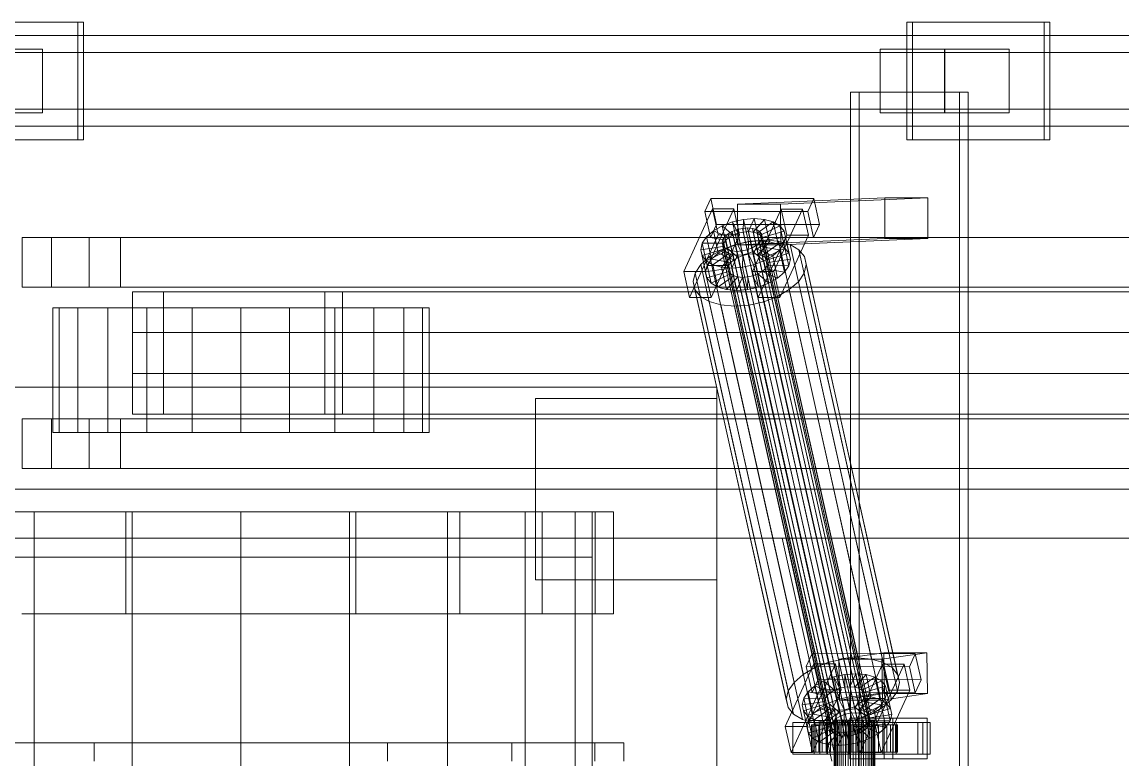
# Model space of a CAD drawing. Header units: millimetres. Extents: x -191664 to 191490, y -197311 to 10263.
# Drawn here: x 9433 to 9918.2, y -17869.5 to -17544 of the extents above; entities that cross this region are included whole.
import ezdxf

# ---------------------------------------------------------------- set-up
doc = ezdxf.new("R2010")
doc.units = ezdxf.units.MM
doc.layers.add('superior_C01', color=7, linetype='Continuous', lineweight=0)
doc.layers.add('superior_mezcladora', color=7, linetype='Continuous', lineweight=0)

msp = doc.modelspace()

# ---------------------------------------------------------------- linework, layer by layer
at = {"layer": 'superior_C01', "color": 139, "true_color": 0x354b57}
for p, q in [((9457.54, -17544), (9396.9, -17544)), ((9399.47, -17544), (9460.1, -17544)), ((9457.54, -17596), (9457.54, -17544)), ((9457.54, -17544), (9460.1, -17544)), ((9460.1, -17544), (9460.1, -17596)), ((9883.85, -17544), (9823.22, -17544)), ((9823.22, -17544), (9823.22, -17596)), ((9825.78, -17544), (9823.22, -17544)), ((9825.78, -17596), (9825.78, -17544)), ((9825.78, -17544), (9886.41, -17544)), ((9883.85, -17596), (9883.85, -17544)), ((9883.85, -17544), (9886.41, -17544)), ((9886.41, -17544), (9886.41, -17596)), ((10290.92, -17550), (9154.09, -17550)), ((9166.89, -17550), (10303.72, -17550)), ((10382.17, -17550), (9245.34, -17550)), ((9261.34, -17550), (10398.18, -17550)), ((10289.31, -17557.5), (9245.33, -17557.5)), ((9261.35, -17557.5), (10305.33, -17557.5)), ((9413.34, -17556), (9442.07, -17556)), ((9413.65, -17556), (9442.07, -17556)), ((9442.07, -17556), (9442.07, -17584)), ((9839.9, -17556), (9811.47, -17556)), ((9811.47, -17556), (9811.47, -17584)), ((9839.96, -17556), (9811.47, -17556)), ((9839.9, -17584), (9839.9, -17556)), ((9839.9, -17556), (9868.38, -17556)), ((9839.96, -17584), (9839.96, -17556)), ((9839.96, -17556), (9868.38, -17556)), ((9868.38, -17556), (9868.38, -17584)), ((9846.55, -17575), (9798.42, -17575)), ((9798.42, -17575), (9798.42, -18425)), ((9802.26, -17575), (9798.42, -17575)), ((9802.26, -18425), (9802.26, -17575)), ((9802.26, -17575), (9850.39, -17575)), ((9846.55, -18425), (9846.55, -17575)), ((9846.55, -17575), (9850.39, -17575)), ((9850.39, -17575), (9850.39, -18425)), ((9245.33, -17582.5), (10289.31, -17582.5)), ((9261.35, -17582.5), (10305.33, -17582.5)), ((9442.07, -17584), (9413.34, -17584)), ((9442.07, -17584), (9413.65, -17584)), ((9811.47, -17584), (9839.9, -17584)), ((9811.47, -17584), (9839.96, -17584)), ((9868.38, -17584), (9839.9, -17584)), ((9868.38, -17584), (9839.96, -17584)), ((9154.09, -17590), (10290.92, -17590)), ((9166.89, -17590), (10303.72, -17590)), ((9245.34, -17590), (10382.17, -17590)), ((9261.34, -17590), (10398.18, -17590)), ((9396.9, -17596), (9457.54, -17596)), ((9460.1, -17596), (9399.47, -17596)), ((9460.1, -17596), (9457.54, -17596)), ((9823.22, -17596), (9883.85, -17596)), ((9823.22, -17596), (9825.78, -17596)), ((9886.41, -17596), (9825.78, -17596)), ((9886.41, -17596), (9883.85, -17596)), ((9736.76, -17621.86), (9734.13, -17627.59)), ((9739.32, -17633.32), (9736.76, -17621.86)), ((9736.76, -17621.86), (9782.24, -17621.91)), ((9813.51, -17621.49), (9748.63, -17624.36)), ((9767.58, -17624.36), (9832.46, -17621.49)), ((9813.59, -17639.49), (9813.51, -17621.49)), ((9813.51, -17621.49), (9832.46, -17621.49)), ((9832.46, -17621.49), (9832.54, -17639.49)), ((9737.5, -17626.45), (9724.88, -17653.98)), ((9734.35, -17653.99), (9746.98, -17626.46)), ((9740.06, -17637.92), (9737.5, -17626.45)), ((9737.5, -17626.45), (9746.98, -17626.46)), ((9746.98, -17626.46), (9749.53, -17637.93)), ((9767.58, -17624.36), (9748.63, -17624.36)), ((9748.63, -17624.36), (9748.72, -17642.35)), ((9767.82, -17626.49), (9755.2, -17654.02)), ((9764.67, -17654.03), (9777.29, -17626.5)), ((9767.66, -17642.35), (9767.58, -17624.36)), ((9770.38, -17637.96), (9767.82, -17626.49)), ((9767.82, -17626.49), (9777.29, -17626.5)), ((9777.29, -17626.5), (9779.85, -17637.97)), ((9779.61, -17627.65), (9782.24, -17621.91)), ((9782.24, -17621.91), (9784.79, -17633.38)), ((9779.61, -17627.65), (9734.13, -17627.59)), ((9734.13, -17627.59), (9736.69, -17639.06)), ((9782.16, -17639.12), (9779.61, -17627.65)), ((9736.69, -17639.06), (9739.32, -17633.32)), ((9784.79, -17633.38), (9739.32, -17633.32)), ((9784.79, -17633.38), (9782.16, -17639.12)), ((9727.44, -17665.45), (9740.06, -17637.92)), ((9736.69, -17639.06), (9782.16, -17639.12)), ((9749.53, -17637.93), (9736.91, -17665.46)), ((9749.53, -17637.93), (9740.06, -17637.92)), ((9813.59, -17639.49), (9748.72, -17642.35)), ((9757.75, -17665.49), (9770.38, -17637.96)), ((9779.85, -17637.97), (9767.23, -17665.5)), ((9832.54, -17639.49), (9767.66, -17642.35)), ((9779.85, -17637.97), (9770.38, -17637.96)), ((9832.54, -17639.49), (9813.59, -17639.49)), ((9748.72, -17642.35), (9767.66, -17642.35)), ((9734.35, -17653.99), (9724.88, -17653.98)), ((9724.88, -17653.98), (9727.44, -17665.45)), ((9736.91, -17665.46), (9734.35, -17653.99)), ((9764.67, -17654.03), (9755.2, -17654.02)), ((9755.2, -17654.02), (9757.75, -17665.49)), ((9767.23, -17665.5), (9764.67, -17654.03)), ((9727.44, -17665.45), (9736.91, -17665.46)), ((9757.75, -17665.49), (9767.23, -17665.5)), ((9781.53, -17822.55), (9778.9, -17828.28)), ((9784.09, -17834.02), (9781.53, -17822.55)), ((9781.53, -17822.55), (9827, -17822.61)), ((9813.19, -17822.19), (9793.31, -17825.06)), ((9812.26, -17825.06), (9793.31, -17825.06)), ((9793.31, -17825.06), (9793.57, -17843.04)), ((9812.26, -17825.06), (9832.14, -17822.19)), ((9812.52, -17843.04), (9812.26, -17825.06)), ((9813.46, -17840.17), (9813.19, -17822.19)), ((9813.19, -17822.19), (9832.14, -17822.19)), ((9824.37, -17828.34), (9827, -17822.61)), ((9827, -17822.61), (9829.56, -17834.07)), ((9832.14, -17822.19), (9832.4, -17840.17)), ((9782.27, -17827.14), (9769.65, -17854.67)), ((9824.37, -17828.34), (9778.9, -17828.28)), ((9778.9, -17828.28), (9781.46, -17839.75)), ((9779.12, -17854.68), (9791.74, -17827.15)), ((9784.83, -17838.61), (9782.27, -17827.14)), ((9782.27, -17827.14), (9791.74, -17827.15)), ((9791.74, -17827.15), (9794.3, -17838.62)), ((9812.58, -17827.18), (9799.96, -17854.71)), ((9809.44, -17854.72), (9822.06, -17827.19)), ((9815.14, -17838.65), (9812.58, -17827.18)), ((9812.58, -17827.18), (9822.06, -17827.19)), ((9822.06, -17827.19), (9824.61, -17838.66)), ((9826.93, -17839.81), (9824.37, -17828.34)), ((9781.46, -17839.75), (9784.09, -17834.02)), ((9829.56, -17834.07), (9784.09, -17834.02)), ((9829.56, -17834.07), (9826.93, -17839.81)), ((9772.21, -17866.14), (9784.83, -17838.61)), ((9781.46, -17839.75), (9826.93, -17839.81)), ((9794.3, -17838.62), (9781.68, -17866.15)), ((9794.3, -17838.62), (9784.83, -17838.61)), ((9813.46, -17840.17), (9793.57, -17843.04)), ((9802.52, -17866.18), (9815.14, -17838.65)), ((9824.61, -17838.66), (9811.99, -17866.19)), ((9832.4, -17840.17), (9812.52, -17843.04)), ((9832.4, -17840.17), (9813.46, -17840.17)), ((9824.61, -17838.66), (9815.14, -17838.65)), ((9793.57, -17843.04), (9812.52, -17843.04)), ((9779.12, -17854.68), (9769.65, -17854.67)), ((9769.65, -17854.67), (9772.21, -17866.14)), ((9782.41, -17853), (9772.94, -17853)), ((9772.94, -17853), (9772.94, -17867)), ((9788.31, -17853), (9772.94, -17853)), ((9781.68, -17866.15), (9779.12, -17854.68)), ((9782.41, -17867), (9782.41, -17853)), ((9782.41, -17853), (9797.78, -17853)), ((9830.3, -17853), (9784.83, -17853)), ((9784.83, -17853), (9784.83, -17867)), ((9788.03, -17853), (9784.83, -17853)), ((9788.03, -17867), (9788.03, -17853)), ((9788.03, -17853), (9833.5, -17853)), ((9788.31, -17867), (9788.31, -17853)), ((9788.31, -17853), (9797.78, -17853)), ((9797.78, -17853), (9797.78, -17867)), ((9817.04, -17851), (9798.09, -17851)), ((9798.09, -17851), (9798.09, -17869)), ((9813.33, -17851), (9798.09, -17851)), ((9809.44, -17854.72), (9799.96, -17854.71)), ((9799.96, -17854.71), (9802.52, -17866.18)), ((9812.73, -17853), (9803.26, -17853)), ((9803.26, -17853), (9803.26, -17867)), ((9818.62, -17853), (9803.26, -17853)), ((9811.99, -17866.19), (9809.44, -17854.72)), ((9812.73, -17867), (9812.73, -17853)), ((9812.73, -17853), (9828.1, -17853)), ((9813.33, -17869), (9813.33, -17851)), ((9813.33, -17851), (9832.28, -17851)), ((9817.04, -17869), (9817.04, -17851)), ((9817.04, -17851), (9832.28, -17851)), ((9818.62, -17867), (9818.62, -17853)), ((9818.62, -17853), (9828.1, -17853)), ((9828.1, -17853), (9828.1, -17867)), ((9830.3, -17867), (9830.3, -17853)), ((9830.3, -17853), (9833.5, -17853)), ((9832.28, -17851), (9832.28, -17869)), ((9833.5, -17853), (9833.5, -17867)), ((9772.21, -17866.14), (9781.68, -17866.15)), ((9772.94, -17867), (9782.41, -17867)), ((9772.94, -17867), (9788.31, -17867)), ((9797.78, -17867), (9782.41, -17867)), ((9784.83, -17867), (9830.3, -17867)), ((9784.83, -17867), (9788.03, -17867)), ((9833.5, -17867), (9788.03, -17867)), ((9797.78, -17867), (9788.31, -17867)), ((9798.09, -17869), (9817.04, -17869)), ((9813.33, -17869), (9798.09, -17869)), ((9802.52, -17866.18), (9811.99, -17866.19)), ((9803.26, -17867), (9812.73, -17867)), ((9803.26, -17867), (9818.62, -17867)), ((9828.1, -17867), (9812.73, -17867)), ((9832.28, -17869), (9813.33, -17869)), ((9832.28, -17869), (9817.04, -17869)), ((9828.1, -17867), (9818.62, -17867)), ((9833.5, -17867), (9830.3, -17867))]:
    msp.add_line(p, q, dxfattribs=at)
at = {"layer": 'superior_C01', "color": 155, "true_color": 0x617580}
for p, q in [((9746.33, -17632.18), (9751.17, -17631.1)), ((9751.17, -17631.1), (9751.08, -17636.64)), ((9751.17, -17631.1), (9756, -17630.73)), ((9753.37, -17640.93), (9751.17, -17631.1)), ((9756, -17630.73), (9753.37, -17636.47)), ((9760.49, -17631.11), (9755.5, -17636.65)), ((9758.19, -17640.56), (9756, -17630.73)), ((9756, -17630.73), (9760.49, -17631.11)), ((9762.68, -17640.94), (9760.49, -17631.11)), ((9760.49, -17631.11), (9764.33, -17632.21)), ((9734.91, -17638.79), (9737.92, -17636.16)), ((9737.92, -17636.16), (9741.81, -17633.91)), ((9737.92, -17636.16), (9744.81, -17639.04)), ((9740.11, -17645.99), (9737.92, -17636.16)), ((9741.81, -17633.91), (9746.33, -17632.18)), ((9741.81, -17633.91), (9746.65, -17637.97)), ((9744, -17643.74), (9741.81, -17633.91)), ((9746.33, -17632.18), (9748.79, -17637.16)), ((9748.52, -17642.01), (9746.33, -17632.18)), ((9764.33, -17632.21), (9757.32, -17637.17)), ((9767.27, -17633.94), (9758.71, -17637.99)), ((9769.09, -17636.2), (9759.57, -17639.06)), ((9766.52, -17642.04), (9764.33, -17632.21)), ((9764.33, -17632.21), (9767.27, -17633.94)), ((9769.46, -17643.77), (9767.27, -17633.94)), ((9767.27, -17633.94), (9769.09, -17636.2)), ((9771.28, -17646.03), (9769.09, -17636.2)), ((9769.09, -17636.2), (9769.69, -17638.83)), ((9733.01, -17641.61), (9734.91, -17638.79)), ((9734.91, -17638.79), (9743.38, -17640.29)), ((9737.1, -17648.62), (9734.91, -17638.79)), ((9743.38, -17640.29), (9742.48, -17641.62)), ((9744.81, -17639.04), (9743.38, -17640.29)), ((9743.38, -17640.29), (9745.58, -17650.12)), ((9746.65, -17637.97), (9744.81, -17639.04)), ((9744.81, -17639.04), (9747, -17648.87)), ((9748.79, -17637.16), (9746.65, -17637.97)), ((9746.65, -17637.97), (9748.84, -17647.8)), ((9753.37, -17640.93), (9748.52, -17642.01)), ((9751.08, -17636.64), (9748.79, -17637.16)), ((9748.79, -17637.16), (9750.98, -17646.99)), ((9753.37, -17636.47), (9751.08, -17636.64)), ((9751.08, -17636.64), (9753.28, -17646.47)), ((9753.28, -17646.47), (9753.37, -17640.93)), ((9753.37, -17636.47), (9755.56, -17646.3)), ((9755.5, -17636.65), (9753.37, -17636.47)), ((9758.19, -17640.56), (9753.37, -17640.93)), ((9755.5, -17636.65), (9757.69, -17646.48)), ((9757.32, -17637.17), (9755.5, -17636.65)), ((9755.56, -17646.3), (9758.19, -17640.56)), ((9757.32, -17637.17), (9759.51, -17647)), ((9758.71, -17637.99), (9757.32, -17637.17)), ((9757.69, -17646.48), (9762.68, -17640.94)), ((9762.68, -17640.94), (9758.19, -17640.56)), ((9758.71, -17637.99), (9760.9, -17647.82)), ((9759.57, -17639.06), (9758.71, -17637.99)), ((9759.53, -17641.64), (9759.85, -17640.31)), ((9759.57, -17639.06), (9761.77, -17648.89)), ((9759.85, -17640.31), (9759.57, -17639.06)), ((9769.69, -17638.83), (9759.85, -17640.31)), ((9759.85, -17640.31), (9762.05, -17650.14)), ((9766.52, -17642.04), (9762.68, -17640.94)), ((9769.69, -17638.83), (9769.01, -17641.66)), ((9771.88, -17648.66), (9769.69, -17638.83)), ((9732.33, -17644.43), (9733.01, -17641.61)), ((9732.33, -17644.43), (9742.16, -17642.96)), ((9732.92, -17647.06), (9732.33, -17644.43)), ((9734.52, -17654.26), (9732.33, -17644.43)), ((9732.92, -17647.06), (9742.44, -17644.2)), ((9733.01, -17641.61), (9742.48, -17641.62)), ((9735.2, -17651.44), (9733.01, -17641.61)), ((9734.75, -17649.32), (9743.3, -17645.28)), ((9740.11, -17645.99), (9737.1, -17648.62)), ((9737.68, -17651.06), (9744.69, -17646.1)), ((9744, -17643.74), (9740.11, -17645.99)), ((9747, -17648.87), (9740.11, -17645.99)), ((9742.48, -17641.62), (9742.16, -17642.96)), ((9742.16, -17642.96), (9742.44, -17644.2)), ((9742.16, -17642.96), (9744.35, -17652.79)), ((9742.44, -17644.2), (9743.3, -17645.28)), ((9742.44, -17644.2), (9744.63, -17654.03)), ((9742.48, -17641.62), (9744.67, -17651.45)), ((9743.3, -17645.28), (9744.69, -17646.1)), ((9743.3, -17645.28), (9745.5, -17655.1)), ((9748.52, -17642.01), (9744, -17643.74)), ((9748.84, -17647.8), (9744, -17643.74)), ((9744.69, -17646.1), (9746.51, -17646.62)), ((9744.69, -17646.1), (9746.89, -17655.93)), ((9750.98, -17646.99), (9748.52, -17642.01)), ((9750.93, -17646.62), (9753.22, -17646.11)), ((9753.22, -17646.11), (9755.36, -17645.29)), ((9755.68, -17651.08), (9753.22, -17646.11)), ((9753.22, -17646.11), (9755.41, -17655.94)), ((9755.36, -17645.29), (9757.21, -17644.22)), ((9760.2, -17649.35), (9755.36, -17645.29)), ((9755.36, -17645.29), (9757.55, -17655.12)), ((9757.21, -17644.22), (9758.63, -17642.98)), ((9764.1, -17647.1), (9757.21, -17644.22)), ((9757.21, -17644.22), (9759.4, -17654.05)), ((9758.63, -17642.98), (9759.53, -17641.64)), ((9767.1, -17644.47), (9758.63, -17642.98)), ((9758.63, -17642.98), (9760.82, -17652.81)), ((9759.51, -17647), (9766.52, -17642.04)), ((9759.53, -17641.64), (9769.01, -17641.66)), ((9761.72, -17651.47), (9759.53, -17641.64)), ((9760.9, -17647.82), (9769.46, -17643.77)), ((9761.77, -17648.89), (9771.28, -17646.03)), ((9767.1, -17644.47), (9764.1, -17647.1)), ((9769.46, -17643.77), (9766.52, -17642.04)), ((9769.01, -17641.66), (9767.1, -17644.47)), ((9769.29, -17654.3), (9767.1, -17644.47)), ((9769.01, -17641.66), (9771.2, -17651.48)), ((9771.28, -17646.03), (9769.46, -17643.77)), ((9771.88, -17648.66), (9771.28, -17646.03)), ((9734.75, -17649.32), (9732.92, -17647.06)), ((9735.11, -17656.89), (9732.92, -17647.06)), ((9737.68, -17651.06), (9734.75, -17649.32)), ((9736.94, -17659.15), (9734.75, -17649.32)), ((9737.1, -17648.62), (9735.2, -17651.44)), ((9745.58, -17650.12), (9737.1, -17648.62)), ((9741.52, -17652.15), (9746.51, -17646.62)), ((9744.67, -17651.45), (9745.58, -17650.12)), ((9745.58, -17650.12), (9747, -17648.87)), ((9746.01, -17652.53), (9748.64, -17646.79)), ((9746.51, -17646.62), (9748.64, -17646.79)), ((9746.51, -17646.62), (9748.71, -17656.45)), ((9747, -17648.87), (9748.84, -17647.8)), ((9748.64, -17646.79), (9750.93, -17646.62)), ((9748.64, -17646.79), (9750.83, -17656.62)), ((9748.84, -17647.8), (9750.98, -17646.99)), ((9750.84, -17652.16), (9750.93, -17646.62)), ((9750.93, -17646.62), (9753.12, -17656.45)), ((9750.98, -17646.99), (9753.28, -17646.47)), ((9753.28, -17646.47), (9755.56, -17646.3)), ((9755.56, -17646.3), (9757.69, -17646.48)), ((9760.2, -17649.35), (9755.68, -17651.08)), ((9757.69, -17646.48), (9759.51, -17647)), ((9759.51, -17647), (9760.9, -17647.82)), ((9764.1, -17647.1), (9760.2, -17649.35)), ((9762.39, -17659.18), (9760.2, -17649.35)), ((9760.9, -17647.82), (9761.77, -17648.89)), ((9762.05, -17650.14), (9761.72, -17651.47)), ((9761.77, -17648.89), (9762.05, -17650.14)), ((9762.05, -17650.14), (9771.88, -17648.66)), ((9766.29, -17656.93), (9764.1, -17647.1)), ((9771.2, -17651.48), (9771.88, -17648.66)), ((9735.2, -17651.44), (9734.52, -17654.26)), ((9744.35, -17652.79), (9734.52, -17654.26)), ((9734.52, -17654.26), (9735.11, -17656.89)), ((9744.63, -17654.03), (9735.11, -17656.89)), ((9744.67, -17651.45), (9735.2, -17651.44)), ((9745.5, -17655.1), (9736.94, -17659.15)), ((9741.52, -17652.15), (9737.68, -17651.06)), ((9739.87, -17660.89), (9737.68, -17651.06)), ((9746.01, -17652.53), (9741.52, -17652.15)), ((9743.71, -17661.98), (9741.52, -17652.15)), ((9744.35, -17652.79), (9744.67, -17651.45)), ((9744.63, -17654.03), (9744.35, -17652.79)), ((9745.5, -17655.1), (9744.63, -17654.03)), ((9746.89, -17655.93), (9745.5, -17655.1)), ((9750.84, -17652.16), (9746.01, -17652.53)), ((9748.2, -17662.36), (9746.01, -17652.53)), ((9755.68, -17651.08), (9750.84, -17652.16)), ((9753.03, -17661.99), (9750.84, -17652.16)), ((9757.55, -17655.12), (9755.41, -17655.94)), ((9757.87, -17660.91), (9755.68, -17651.08)), ((9759.4, -17654.05), (9757.55, -17655.12)), ((9757.55, -17655.12), (9762.39, -17659.18)), ((9760.82, -17652.81), (9759.4, -17654.05)), ((9759.4, -17654.05), (9766.29, -17656.93)), ((9761.72, -17651.47), (9760.82, -17652.81)), ((9760.82, -17652.81), (9769.29, -17654.3)), ((9771.2, -17651.48), (9761.72, -17651.47)), ((9766.29, -17656.93), (9769.29, -17654.3)), ((9769.29, -17654.3), (9771.2, -17651.48)), ((9735.11, -17656.89), (9736.94, -17659.15)), ((9736.94, -17659.15), (9739.87, -17660.89)), ((9746.89, -17655.93), (9739.87, -17660.89)), ((9748.71, -17656.45), (9743.71, -17661.98)), ((9748.71, -17656.45), (9746.89, -17655.93)), ((9750.83, -17656.62), (9748.2, -17662.36)), ((9750.83, -17656.62), (9748.71, -17656.45)), ((9753.12, -17656.45), (9750.83, -17656.62)), ((9753.12, -17656.45), (9753.03, -17661.99)), ((9755.41, -17655.94), (9753.12, -17656.45)), ((9755.41, -17655.94), (9757.87, -17660.91)), ((9757.87, -17660.91), (9762.39, -17659.18)), ((9762.39, -17659.18), (9766.29, -17656.93)), ((9739.87, -17660.89), (9743.71, -17661.98)), ((9743.71, -17661.98), (9748.2, -17662.36)), ((9748.2, -17662.36), (9753.03, -17661.99)), ((9753.03, -17661.99), (9757.87, -17660.91)), ((9782.68, -17836.86), (9786.58, -17834.6)), ((9786.58, -17834.6), (9791.1, -17832.88)), ((9786.58, -17834.6), (9791.42, -17838.67)), ((9788.77, -17844.43), (9786.58, -17834.6)), ((9791.1, -17832.88), (9795.94, -17831.79)), ((9791.1, -17832.88), (9793.56, -17837.85)), ((9793.29, -17842.71), (9791.1, -17832.88)), ((9795.94, -17831.79), (9795.85, -17837.34)), ((9795.94, -17831.79), (9800.77, -17831.43)), ((9798.13, -17841.62), (9795.94, -17831.79)), ((9800.77, -17831.43), (9798.14, -17837.16)), ((9805.26, -17831.8), (9800.26, -17837.34)), ((9802.96, -17841.26), (9800.77, -17831.43)), ((9800.77, -17831.43), (9805.26, -17831.8)), ((9809.1, -17832.9), (9802.08, -17837.86)), ((9812.03, -17834.63), (9803.47, -17838.68)), ((9807.45, -17841.63), (9805.26, -17831.8)), ((9805.26, -17831.8), (9809.1, -17832.9)), ((9811.29, -17842.73), (9809.1, -17832.9)), ((9809.1, -17832.9), (9812.03, -17834.63)), ((9814.22, -17844.46), (9812.03, -17834.63)), ((9812.03, -17834.63), (9813.86, -17836.9)), ((9777.77, -17842.3), (9779.68, -17839.48)), ((9779.68, -17839.48), (9782.68, -17836.86)), ((9779.68, -17839.48), (9788.15, -17840.98)), ((9781.87, -17849.31), (9779.68, -17839.48)), ((9782.68, -17836.86), (9789.57, -17839.73)), ((9784.87, -17846.69), (9782.68, -17836.86)), ((9789.57, -17839.73), (9788.15, -17840.98)), ((9791.42, -17838.67), (9789.57, -17839.73)), ((9789.57, -17839.73), (9791.76, -17849.56)), ((9793.56, -17837.85), (9791.42, -17838.67)), ((9791.42, -17838.67), (9793.61, -17848.5)), ((9795.85, -17837.34), (9793.56, -17837.85)), ((9793.56, -17837.85), (9795.75, -17847.68)), ((9798.14, -17837.16), (9795.85, -17837.34)), ((9795.85, -17837.34), (9798.04, -17847.17)), ((9798.14, -17837.16), (9800.33, -17846.99)), ((9800.26, -17837.34), (9798.14, -17837.16)), ((9800.26, -17837.34), (9802.46, -17847.17)), ((9802.08, -17837.86), (9800.26, -17837.34)), ((9802.08, -17837.86), (9804.28, -17847.69)), ((9803.47, -17838.68), (9802.08, -17837.86)), ((9803.47, -17838.68), (9805.67, -17848.51)), ((9804.34, -17839.75), (9803.47, -17838.68)), ((9813.86, -17836.9), (9804.34, -17839.75)), ((9804.34, -17839.75), (9806.53, -17849.58)), ((9804.62, -17841), (9804.34, -17839.75)), ((9814.45, -17839.53), (9804.62, -17841)), ((9814.45, -17839.53), (9813.77, -17842.35)), ((9816.05, -17846.73), (9813.86, -17836.9)), ((9813.86, -17836.9), (9814.45, -17839.53)), ((9816.64, -17849.36), (9814.45, -17839.53)), ((9777.09, -17845.12), (9777.77, -17842.3)), ((9777.09, -17845.12), (9786.92, -17843.65)), ((9777.69, -17847.75), (9787.2, -17844.9)), ((9777.77, -17842.3), (9787.25, -17842.31)), ((9779.96, -17852.13), (9777.77, -17842.3)), ((9788.77, -17844.43), (9784.87, -17846.69)), ((9787.25, -17842.31), (9786.92, -17843.65)), ((9786.92, -17843.65), (9787.2, -17844.9)), ((9786.92, -17843.65), (9789.12, -17853.48)), ((9787.2, -17844.9), (9788.07, -17845.97)), ((9787.2, -17844.9), (9789.4, -17854.73)), ((9788.15, -17840.98), (9787.25, -17842.31)), ((9787.25, -17842.31), (9789.44, -17852.14)), ((9788.15, -17840.98), (9790.34, -17850.81)), ((9793.29, -17842.71), (9788.77, -17844.43)), ((9793.61, -17848.5), (9788.77, -17844.43)), ((9798.13, -17841.62), (9793.29, -17842.71)), ((9795.75, -17847.68), (9793.29, -17842.71)), ((9798.04, -17847.17), (9798.13, -17841.62)), ((9802.96, -17841.26), (9798.13, -17841.62)), ((9800.13, -17845.98), (9801.97, -17844.92)), ((9800.33, -17846.99), (9802.96, -17841.26)), ((9801.97, -17844.92), (9803.39, -17843.67)), ((9808.86, -17847.79), (9801.97, -17844.92)), ((9801.97, -17844.92), (9804.16, -17854.74)), ((9802.46, -17847.17), (9807.45, -17841.63)), ((9807.45, -17841.63), (9802.96, -17841.26)), ((9803.39, -17843.67), (9804.3, -17842.34)), ((9811.87, -17845.17), (9803.39, -17843.67)), ((9803.39, -17843.67), (9805.59, -17853.5)), ((9804.28, -17847.69), (9811.29, -17842.73)), ((9804.3, -17842.34), (9804.62, -17841)), ((9804.3, -17842.34), (9813.77, -17842.35)), ((9806.49, -17852.17), (9804.3, -17842.34)), ((9804.62, -17841), (9806.81, -17850.83)), ((9805.67, -17848.51), (9814.22, -17844.46)), ((9811.29, -17842.73), (9807.45, -17841.63)), ((9814.22, -17844.46), (9811.29, -17842.73)), ((9813.77, -17842.35), (9811.87, -17845.17)), ((9813.77, -17842.35), (9815.96, -17852.18)), ((9816.05, -17846.73), (9814.22, -17844.46)), ((9777.69, -17847.75), (9777.09, -17845.12)), ((9779.28, -17854.95), (9777.09, -17845.12)), ((9779.51, -17850.01), (9777.69, -17847.75)), ((9779.88, -17857.58), (9777.69, -17847.75)), ((9779.51, -17850.01), (9788.07, -17845.97)), ((9781.87, -17849.31), (9779.96, -17852.13)), ((9784.87, -17846.69), (9781.87, -17849.31)), ((9790.34, -17850.81), (9781.87, -17849.31)), ((9782.45, -17851.75), (9789.46, -17846.79)), ((9791.76, -17849.56), (9784.87, -17846.69)), ((9786.29, -17852.85), (9791.28, -17847.31)), ((9788.07, -17845.97), (9789.46, -17846.79)), ((9788.07, -17845.97), (9790.26, -17855.8)), ((9789.46, -17846.79), (9791.28, -17847.31)), ((9789.46, -17846.79), (9791.65, -17856.62)), ((9790.34, -17850.81), (9791.76, -17849.56)), ((9790.78, -17853.22), (9793.41, -17847.49)), ((9791.28, -17847.31), (9793.41, -17847.49)), ((9791.28, -17847.31), (9793.47, -17857.14)), ((9791.76, -17849.56), (9793.61, -17848.5)), ((9793.41, -17847.49), (9795.69, -17847.31)), ((9793.41, -17847.49), (9795.6, -17857.32)), ((9793.61, -17848.5), (9795.75, -17847.68)), ((9795.6, -17852.86), (9795.69, -17847.31)), ((9795.69, -17847.31), (9797.99, -17846.8)), ((9795.69, -17847.31), (9797.89, -17857.14)), ((9795.75, -17847.68), (9798.04, -17847.17)), ((9797.99, -17846.8), (9800.13, -17845.98)), ((9800.45, -17851.77), (9797.99, -17846.8)), ((9797.99, -17846.8), (9800.18, -17856.63)), ((9798.04, -17847.17), (9800.33, -17846.99)), ((9804.97, -17850.05), (9800.13, -17845.98)), ((9800.13, -17845.98), (9802.32, -17855.81)), ((9800.33, -17846.99), (9802.46, -17847.17)), ((9802.46, -17847.17), (9804.28, -17847.69)), ((9804.28, -17847.69), (9805.67, -17848.51)), ((9808.86, -17847.79), (9804.97, -17850.05)), ((9805.67, -17848.51), (9806.53, -17849.58)), ((9806.53, -17849.58), (9816.05, -17846.73)), ((9806.53, -17849.58), (9806.81, -17850.83)), ((9806.81, -17850.83), (9816.64, -17849.36)), ((9811.87, -17845.17), (9808.86, -17847.79)), ((9811.05, -17857.62), (9808.86, -17847.79)), ((9814.06, -17855), (9811.87, -17845.17)), ((9815.96, -17852.18), (9816.64, -17849.36)), ((9816.64, -17849.36), (9816.05, -17846.73)), ((9779.96, -17852.13), (9779.28, -17854.95)), ((9789.12, -17853.48), (9779.28, -17854.95)), ((9782.45, -17851.75), (9779.51, -17850.01)), ((9781.7, -17859.84), (9779.51, -17850.01)), ((9789.4, -17854.73), (9779.88, -17857.58)), ((9789.44, -17852.14), (9779.96, -17852.13)), ((9781.57, -17854), (9781.24, -17854)), ((9781.24, -17854), (9791.22, -17854)), ((9781.24, -17866), (9781.24, -17854)), ((9781.24, -17854), (9782.2, -17854)), ((9783.17, -17854), (9781.57, -17854)), ((9781.57, -17854), (9791.37, -17854)), ((9781.57, -17866), (9781.57, -17854)), ((9782.2, -17854), (9791.67, -17854)), ((9782.2, -17866), (9782.2, -17854)), ((9782.2, -17854), (9784.39, -17854)), ((9786.29, -17852.85), (9782.45, -17851.75)), ((9784.64, -17861.58), (9782.45, -17851.75)), ((9785.93, -17854), (9783.17, -17854)), ((9783.17, -17854), (9792.13, -17854)), ((9783.17, -17866), (9783.17, -17854)), ((9784.39, -17854), (9792.71, -17854)), ((9784.39, -17866), (9784.39, -17854)), ((9784.39, -17854), (9787.65, -17854)), ((9789.66, -17854), (9785.93, -17854)), ((9785.93, -17854), (9793.44, -17854)), ((9785.93, -17866), (9785.93, -17854)), ((9790.78, -17853.22), (9786.29, -17852.85)), ((9788.48, -17862.68), (9786.29, -17852.85)), ((9787.65, -17854), (9794.26, -17854)), ((9787.65, -17866), (9787.65, -17854)), ((9787.65, -17854), (9791.77, -17854)), ((9789.12, -17853.48), (9789.44, -17852.14)), ((9789.4, -17854.73), (9789.12, -17853.48)), ((9790.26, -17855.8), (9789.4, -17854.73)), ((9789.44, -17852.14), (9790.34, -17850.81)), ((9794.12, -17854), (9789.66, -17854)), ((9789.66, -17854), (9795.21, -17854)), ((9789.66, -17866), (9789.66, -17854)), ((9795.6, -17852.86), (9790.78, -17853.22)), ((9792.97, -17863.05), (9790.78, -17853.22)), ((9791.22, -17854), (9791.37, -17854)), ((9791.22, -17854), (9791.22, -17866)), ((9791.67, -17854), (9791.22, -17854)), ((9791.37, -17854), (9792.13, -17854)), ((9791.37, -17854), (9791.37, -17866)), ((9791.67, -17854), (9791.67, -17866)), ((9792.71, -17854), (9791.67, -17854)), ((9791.77, -17854), (9796.21, -17854)), ((9791.77, -17866), (9791.77, -17854)), ((9791.77, -17854), (9796.47, -17854)), ((9792.13, -17854), (9793.44, -17854)), ((9792.13, -17854), (9792.13, -17866)), ((9792.71, -17854), (9792.71, -17866)), ((9794.26, -17854), (9792.71, -17854)), ((9793.44, -17854), (9795.21, -17854)), ((9793.44, -17854), (9793.44, -17866)), ((9798.98, -17854), (9794.12, -17854)), ((9794.12, -17854), (9797.32, -17854)), ((9794.12, -17866), (9794.12, -17854)), ((9794.26, -17854), (9794.26, -17866)), ((9796.21, -17854), (9794.26, -17854)), ((9795.21, -17854), (9797.32, -17854)), ((9795.21, -17854), (9795.21, -17866)), ((9800.45, -17851.77), (9795.6, -17852.86)), ((9797.8, -17862.69), (9795.6, -17852.86)), ((9796.21, -17854), (9796.21, -17866)), ((9798.43, -17854), (9796.21, -17854)), ((9796.47, -17854), (9798.43, -17854)), ((9796.47, -17866), (9796.47, -17854)), ((9796.47, -17854), (9801.42, -17854)), ((9797.32, -17854), (9799.62, -17854)), ((9797.32, -17854), (9797.32, -17866)), ((9798.43, -17854), (9798.43, -17866)), ((9800.78, -17854), (9798.43, -17854)), ((9803.93, -17854), (9798.98, -17854)), ((9798.98, -17854), (9799.62, -17854)), ((9798.98, -17866), (9798.98, -17854)), ((9799.62, -17854), (9801.97, -17854)), ((9799.62, -17854), (9799.62, -17866)), ((9804.97, -17850.05), (9800.45, -17851.77)), ((9802.64, -17861.6), (9800.45, -17851.77)), ((9801.42, -17854), (9800.78, -17854)), ((9800.78, -17854), (9800.78, -17866)), ((9803.08, -17854), (9800.78, -17854)), ((9801.42, -17866), (9801.42, -17854)), ((9801.42, -17854), (9806.28, -17854)), ((9803.93, -17854), (9801.97, -17854)), ((9801.97, -17854), (9804.19, -17854)), ((9801.97, -17854), (9801.97, -17866)), ((9804.16, -17854.74), (9802.32, -17855.81)), ((9806.28, -17854), (9803.08, -17854)), ((9803.08, -17854), (9803.08, -17866)), ((9805.19, -17854), (9803.08, -17854)), ((9808.63, -17854), (9803.93, -17854)), ((9803.93, -17866), (9803.93, -17854)), ((9805.59, -17853.5), (9804.16, -17854.74)), ((9804.16, -17854.74), (9811.05, -17857.62)), ((9808.63, -17854), (9804.19, -17854)), ((9804.19, -17854), (9806.14, -17854)), ((9804.19, -17854), (9804.19, -17866)), ((9807.16, -17859.88), (9804.97, -17850.05)), ((9810.73, -17854), (9805.19, -17854)), ((9805.19, -17854), (9805.19, -17866)), ((9806.96, -17854), (9805.19, -17854)), ((9806.49, -17852.17), (9805.59, -17853.5)), ((9805.59, -17853.5), (9814.06, -17855)), ((9812.75, -17854), (9806.14, -17854)), ((9806.14, -17854), (9807.69, -17854)), ((9806.14, -17854), (9806.14, -17866)), ((9806.28, -17866), (9806.28, -17854)), ((9806.28, -17854), (9810.73, -17854)), ((9806.81, -17850.83), (9806.49, -17852.17)), ((9815.96, -17852.18), (9806.49, -17852.17)), ((9814.47, -17854), (9806.96, -17854)), ((9806.96, -17854), (9806.96, -17866)), ((9808.27, -17854), (9806.96, -17854)), ((9816.01, -17854), (9807.69, -17854)), ((9807.69, -17854), (9808.73, -17854)), ((9807.69, -17854), (9807.69, -17866)), ((9817.23, -17854), (9808.27, -17854)), ((9808.27, -17854), (9808.27, -17866)), ((9809.02, -17854), (9808.27, -17854)), ((9812.75, -17854), (9808.63, -17854)), ((9808.63, -17866), (9808.63, -17854)), ((9808.73, -17854), (9818.2, -17854)), ((9808.73, -17866), (9808.73, -17854)), ((9808.73, -17854), (9809.18, -17854)), ((9818.83, -17854), (9809.02, -17854)), ((9809.02, -17854), (9809.02, -17866)), ((9809.18, -17854), (9809.02, -17854)), ((9819.16, -17854), (9809.18, -17854)), ((9809.18, -17854), (9809.18, -17866)), ((9810.73, -17866), (9810.73, -17854)), ((9810.73, -17854), (9814.47, -17854)), ((9816.01, -17854), (9812.75, -17854)), ((9812.75, -17866), (9812.75, -17854)), ((9814.06, -17855), (9815.96, -17852.18)), ((9814.47, -17866), (9814.47, -17854)), ((9814.47, -17854), (9817.23, -17854)), ((9818.2, -17854), (9816.01, -17854)), ((9816.01, -17866), (9816.01, -17854)), ((9817.23, -17866), (9817.23, -17854)), ((9817.23, -17854), (9818.83, -17854)), ((9818.2, -17854), (9818.2, -17866)), ((9819.16, -17854), (9818.2, -17854)), ((9818.83, -17866), (9818.83, -17854)), ((9818.83, -17854), (9819.16, -17854)), ((9819.16, -17866), (9819.16, -17854)), ((9779.28, -17854.95), (9779.88, -17857.58)), ((9779.88, -17857.58), (9781.7, -17859.84)), ((9790.26, -17855.8), (9781.7, -17859.84)), ((9791.65, -17856.62), (9784.64, -17861.58)), ((9793.47, -17857.14), (9788.48, -17862.68)), ((9791.65, -17856.62), (9790.26, -17855.8)), ((9793.47, -17857.14), (9791.65, -17856.62)), ((9795.6, -17857.32), (9792.97, -17863.05)), ((9795.6, -17857.32), (9793.47, -17857.14)), ((9797.89, -17857.14), (9795.6, -17857.32)), ((9797.89, -17857.14), (9797.8, -17862.69)), ((9800.18, -17856.63), (9797.89, -17857.14)), ((9802.32, -17855.81), (9800.18, -17856.63)), ((9800.18, -17856.63), (9802.64, -17861.6)), ((9802.32, -17855.81), (9807.16, -17859.88)), ((9807.16, -17859.88), (9811.05, -17857.62)), ((9811.05, -17857.62), (9814.06, -17855)), ((9781.7, -17859.84), (9784.64, -17861.58)), ((9784.64, -17861.58), (9788.48, -17862.68)), ((9788.48, -17862.68), (9792.97, -17863.05)), ((9792.97, -17863.05), (9797.8, -17862.69)), ((9797.8, -17862.69), (9802.64, -17861.6)), ((9802.64, -17861.6), (9807.16, -17859.88)), ((9791.22, -17866), (9781.24, -17866)), ((9781.24, -17866), (9781.57, -17866)), ((9782.2, -17866), (9781.24, -17866)), ((9791.37, -17866), (9781.57, -17866)), ((9781.57, -17866), (9783.17, -17866)), ((9791.67, -17866), (9782.2, -17866)), ((9784.39, -17866), (9782.2, -17866)), ((9792.13, -17866), (9783.17, -17866)), ((9783.17, -17866), (9785.93, -17866)), ((9792.71, -17866), (9784.39, -17866)), ((9787.65, -17866), (9784.39, -17866)), ((9793.44, -17866), (9785.93, -17866)), ((9785.93, -17866), (9789.66, -17866)), ((9794.26, -17866), (9787.65, -17866)), ((9791.77, -17866), (9787.65, -17866)), ((9795.21, -17866), (9789.66, -17866)), ((9789.66, -17866), (9794.12, -17866)), ((9791.37, -17866), (9791.22, -17866)), ((9791.22, -17866), (9791.67, -17866)), ((9792.13, -17866), (9791.37, -17866)), ((9791.67, -17866), (9792.71, -17866)), ((9796.21, -17866), (9791.77, -17866)), ((9796.47, -17866), (9791.77, -17866)), ((9793.44, -17866), (9792.13, -17866)), ((9792.71, -17866), (9794.26, -17866)), ((9795.21, -17866), (9793.44, -17866)), ((9797.32, -17866), (9794.12, -17866)), ((9794.12, -17866), (9798.98, -17866)), ((9794.26, -17866), (9796.21, -17866)), ((9797.32, -17866), (9795.21, -17866)), ((9796.21, -17866), (9798.43, -17866)), ((9798.43, -17866), (9796.47, -17866)), ((9801.42, -17866), (9796.47, -17866)), ((9799.62, -17866), (9797.32, -17866)), ((9798.43, -17866), (9800.78, -17866)), ((9799.62, -17866), (9798.98, -17866)), ((9798.98, -17866), (9803.93, -17866)), ((9801.97, -17866), (9799.62, -17866)), ((9800.78, -17866), (9801.42, -17866)), ((9800.78, -17866), (9803.08, -17866)), ((9806.28, -17866), (9801.42, -17866)), ((9804.19, -17866), (9801.97, -17866)), ((9801.97, -17866), (9803.93, -17866)), ((9803.08, -17866), (9806.28, -17866)), ((9803.08, -17866), (9805.19, -17866)), ((9803.93, -17866), (9808.63, -17866)), ((9806.14, -17866), (9804.19, -17866)), ((9804.19, -17866), (9808.63, -17866)), ((9805.19, -17866), (9810.73, -17866)), ((9805.19, -17866), (9806.96, -17866)), ((9807.69, -17866), (9806.14, -17866)), ((9806.14, -17866), (9812.75, -17866)), ((9810.73, -17866), (9806.28, -17866)), ((9806.96, -17866), (9814.47, -17866)), ((9806.96, -17866), (9808.27, -17866)), ((9808.73, -17866), (9807.69, -17866)), ((9807.69, -17866), (9816.01, -17866)), ((9808.27, -17866), (9817.23, -17866)), ((9808.27, -17866), (9809.02, -17866)), ((9808.63, -17866), (9812.75, -17866)), ((9818.2, -17866), (9808.73, -17866)), ((9809.18, -17866), (9808.73, -17866)), ((9809.02, -17866), (9818.83, -17866)), ((9809.02, -17866), (9809.18, -17866)), ((9809.18, -17866), (9819.16, -17866)), ((9814.47, -17866), (9810.73, -17866)), ((9812.75, -17866), (9816.01, -17866)), ((9817.23, -17866), (9814.47, -17866)), ((9816.01, -17866), (9818.2, -17866)), ((9818.83, -17866), (9817.23, -17866)), ((9818.2, -17866), (9819.16, -17866)), ((9819.16, -17866), (9818.83, -17866))]:
    msp.add_line(p, q, dxfattribs=at)
at = {"layer": 'superior_C01', "color": 9, "true_color": 0xbac6cb}
for p, q in [((9744.44, -17637.4), (9746.28, -17636.34)), ((9746.28, -17636.34), (9748.43, -17635.52)), ((9793.97, -17850.14), (9746.28, -17636.34)), ((9748.43, -17635.52), (9750.72, -17635.01)), ((9796.12, -17849.32), (9748.43, -17635.52)), ((9750.72, -17635.01), (9753.01, -17634.83)), ((9798.41, -17848.8), (9750.72, -17635.01)), ((9753.01, -17634.83), (9755.13, -17635.01)), ((9800.7, -17848.63), (9753.01, -17634.83)), ((9755.13, -17635.01), (9756.95, -17635.53)), ((9802.82, -17848.81), (9755.13, -17635.01)), ((9756.95, -17635.53), (9758.34, -17636.35)), ((9804.64, -17849.33), (9756.95, -17635.53)), ((9758.34, -17636.35), (9759.21, -17637.42)), ((9806.03, -17850.15), (9758.34, -17636.35)), ((9741.79, -17641.32), (9742.11, -17639.98)), ((9742.11, -17639.98), (9743.02, -17638.65)), ((9789.8, -17853.78), (9742.11, -17639.98)), ((9743.02, -17638.65), (9744.44, -17637.4)), ((9790.71, -17852.45), (9743.02, -17638.65)), ((9792.13, -17851.2), (9744.44, -17637.4)), ((9759.17, -17640), (9758.26, -17641.34)), ((9759.49, -17638.67), (9759.17, -17640)), ((9759.17, -17640), (9806.86, -17853.8)), ((9759.21, -17637.42), (9759.49, -17638.67)), ((9806.9, -17851.22), (9759.21, -17637.42)), ((9807.18, -17852.47), (9759.49, -17638.67)), ((9742.07, -17642.57), (9741.79, -17641.32)), ((9789.48, -17855.12), (9741.79, -17641.32)), ((9742.94, -17643.64), (9742.07, -17642.57)), ((9789.76, -17856.36), (9742.07, -17642.57)), ((9744.33, -17644.46), (9742.94, -17643.64)), ((9790.63, -17857.44), (9742.94, -17643.64)), ((9746.15, -17644.98), (9744.33, -17644.46)), ((9792.02, -17858.26), (9744.33, -17644.46)), ((9748.27, -17645.16), (9746.15, -17644.98)), ((9793.84, -17858.78), (9746.15, -17644.98)), ((9750.56, -17644.98), (9748.27, -17645.16)), ((9795.96, -17858.96), (9748.27, -17645.16)), ((9752.85, -17644.47), (9750.56, -17644.98)), ((9798.25, -17858.78), (9750.56, -17644.98)), ((9755, -17643.65), (9752.85, -17644.47)), ((9800.54, -17858.27), (9752.85, -17644.47)), ((9756.84, -17642.58), (9755, -17643.65)), ((9802.69, -17857.45), (9755, -17643.65)), ((9758.26, -17641.34), (9756.84, -17642.58)), ((9804.53, -17856.38), (9756.84, -17642.58)), ((9805.95, -17855.14), (9758.26, -17641.34)), ((9796.12, -17849.32), (9793.97, -17850.14)), ((9798.41, -17848.8), (9796.12, -17849.32)), ((9800.7, -17848.63), (9798.41, -17848.8)), ((9802.82, -17848.81), (9800.7, -17848.63)), ((9804.64, -17849.33), (9802.82, -17848.81)), ((9806.03, -17850.15), (9804.64, -17849.33)), ((9789.8, -17853.78), (9789.48, -17855.12)), ((9790.71, -17852.45), (9789.8, -17853.78)), ((9792.13, -17851.2), (9790.71, -17852.45)), ((9791.37, -17852), (9791.22, -17852)), ((9791.22, -17852), (9791.67, -17852)), ((9791.22, -18148), (9791.22, -17852)), ((9792.13, -17852), (9791.37, -17852)), ((9791.37, -18148), (9791.37, -17852)), ((9791.67, -17852), (9792.71, -17852)), ((9791.67, -18148), (9791.67, -17852)), ((9793.97, -17850.14), (9792.13, -17851.2)), ((9793.44, -17852), (9792.13, -17852)), ((9792.13, -18148), (9792.13, -17852)), ((9792.71, -17852), (9794.26, -17852)), ((9792.71, -18148), (9792.71, -17852)), ((9795.21, -17852), (9793.44, -17852)), ((9793.44, -18148), (9793.44, -17852)), ((9794.26, -17852), (9796.21, -17852)), ((9794.26, -18148), (9794.26, -17852)), ((9797.32, -17852), (9795.21, -17852)), ((9795.21, -18148), (9795.21, -17852)), ((9796.21, -17852), (9798.43, -17852)), ((9796.21, -18148), (9796.21, -17852)), ((9799.62, -17852), (9797.32, -17852)), ((9797.32, -18148), (9797.32, -17852)), ((9798.43, -17852), (9800.78, -17852)), ((9798.43, -18148), (9798.43, -17852)), ((9801.97, -17852), (9799.62, -17852)), ((9799.62, -18148), (9799.62, -17852)), ((9800.78, -17852), (9803.08, -17852)), ((9800.78, -18148), (9800.78, -17852)), ((9804.19, -17852), (9801.97, -17852)), ((9801.97, -18148), (9801.97, -17852)), ((9803.08, -17852), (9805.19, -17852)), ((9803.08, -18148), (9803.08, -17852)), ((9806.14, -17852), (9804.19, -17852)), ((9804.19, -18148), (9804.19, -17852)), ((9805.19, -17852), (9806.96, -17852)), ((9805.19, -18148), (9805.19, -17852)), ((9805.95, -17855.14), (9806.86, -17853.8)), ((9806.9, -17851.22), (9806.03, -17850.15)), ((9807.69, -17852), (9806.14, -17852)), ((9806.14, -18148), (9806.14, -17852)), ((9806.86, -17853.8), (9807.18, -17852.47)), ((9807.18, -17852.47), (9806.9, -17851.22)), ((9806.96, -17852), (9808.27, -17852)), ((9806.96, -18148), (9806.96, -17852)), ((9808.73, -17852), (9807.69, -17852)), ((9807.69, -18148), (9807.69, -17852)), ((9808.27, -17852), (9809.02, -17852)), ((9808.27, -18148), (9808.27, -17852)), ((9809.18, -17852), (9808.73, -17852)), ((9808.73, -17852), (9808.73, -18148)), ((9809.02, -17852), (9809.18, -17852)), ((9809.02, -18148), (9809.02, -17852)), ((9809.18, -18148), (9809.18, -17852)), ((9789.48, -17855.12), (9789.76, -17856.36)), ((9789.76, -17856.36), (9790.63, -17857.44)), ((9790.63, -17857.44), (9792.02, -17858.26)), ((9792.02, -17858.26), (9793.84, -17858.78)), ((9793.84, -17858.78), (9795.96, -17858.96)), ((9795.96, -17858.96), (9798.25, -17858.78)), ((9798.25, -17858.78), (9800.54, -17858.27)), ((9800.54, -17858.27), (9802.69, -17857.45)), ((9802.69, -17857.45), (9804.53, -17856.38)), ((9804.53, -17856.38), (9805.95, -17855.14))]:
    msp.add_line(p, q, dxfattribs=at)
at = {"layer": 'superior_C01', "color": 252, "true_color": 0x83939a}
for p, q in [((9747.68, -17642.11), (9754.15, -17640.66)), ((9754.15, -17640.66), (9760.61, -17640.17)), ((9795.26, -17824.97), (9754.15, -17640.66)), ((9760.61, -17640.17), (9766.61, -17640.67)), ((9801.72, -17824.48), (9760.61, -17640.17)), ((9766.61, -17640.67), (9771.74, -17642.14)), ((9807.72, -17824.98), (9766.61, -17640.67)), ((9736.43, -17647.43), (9741.64, -17644.42)), ((9741.64, -17644.42), (9747.68, -17642.11)), ((9782.75, -17828.72), (9741.64, -17644.42)), ((9788.79, -17826.42), (9747.68, -17642.11)), ((9771.74, -17642.14), (9775.67, -17644.46)), ((9812.86, -17826.45), (9771.74, -17642.14)), ((9775.67, -17644.46), (9778.11, -17647.48)), ((9816.78, -17828.77), (9775.67, -17644.46)), ((9729.87, -17654.71), (9732.41, -17650.94)), ((9732.41, -17650.94), (9736.43, -17647.43)), ((9773.53, -17835.25), (9732.41, -17650.94)), ((9777.54, -17831.74), (9736.43, -17647.43)), ((9778.9, -17651), (9777.99, -17654.77)), ((9778.11, -17647.48), (9778.9, -17651)), ((9819.22, -17831.79), (9778.11, -17647.48)), ((9820.01, -17835.31), (9778.9, -17651)), ((9728.96, -17658.48), (9729.87, -17654.71)), ((9770.98, -17839.02), (9729.87, -17654.71)), ((9777.99, -17654.77), (9775.44, -17658.54)), ((9777.99, -17654.77), (9819.1, -17839.08)), ((9729.75, -17662), (9728.96, -17658.48)), ((9770.07, -17842.79), (9728.96, -17658.48)), ((9775.44, -17658.54), (9771.43, -17662.05)), ((9816.56, -17842.85), (9775.44, -17658.54)), ((9732.19, -17665.02), (9729.75, -17662)), ((9770.86, -17846.31), (9729.75, -17662)), ((9736.11, -17667.34), (9732.19, -17665.02)), ((9773.3, -17849.33), (9732.19, -17665.02)), ((9766.22, -17665.06), (9760.18, -17667.37)), ((9771.43, -17662.05), (9766.22, -17665.06)), ((9807.33, -17849.37), (9766.22, -17665.06)), ((9812.54, -17846.36), (9771.43, -17662.05)), ((9741.25, -17668.8), (9736.11, -17667.34)), ((9777.23, -17851.65), (9736.11, -17667.34)), ((9747.25, -17669.31), (9741.25, -17668.8)), ((9782.36, -17853.11), (9741.25, -17668.8)), ((9753.71, -17668.82), (9747.25, -17669.31)), ((9788.36, -17853.62), (9747.25, -17669.31)), ((9760.18, -17667.37), (9753.71, -17668.82)), ((9794.82, -17853.13), (9753.71, -17668.82)), ((9801.29, -17851.68), (9760.18, -17667.37)), ((9795.26, -17824.97), (9788.79, -17826.42)), ((9801.72, -17824.48), (9795.26, -17824.97)), ((9807.72, -17824.98), (9801.72, -17824.48)), ((9812.86, -17826.45), (9807.72, -17824.98)), ((9782.75, -17828.72), (9777.54, -17831.74)), ((9788.79, -17826.42), (9782.75, -17828.72)), ((9816.78, -17828.77), (9812.86, -17826.45)), ((9819.22, -17831.79), (9816.78, -17828.77)), ((9773.53, -17835.25), (9770.98, -17839.02)), ((9777.54, -17831.74), (9773.53, -17835.25)), ((9819.1, -17839.08), (9820.01, -17835.31)), ((9820.01, -17835.31), (9819.22, -17831.79)), ((9770.98, -17839.02), (9770.07, -17842.79)), ((9816.56, -17842.85), (9819.1, -17839.08)), ((9770.07, -17842.79), (9770.86, -17846.31)), ((9812.54, -17846.36), (9816.56, -17842.85)), ((9770.86, -17846.31), (9773.3, -17849.33)), ((9773.3, -17849.33), (9777.23, -17851.65)), ((9801.29, -17851.68), (9807.33, -17849.37)), ((9807.33, -17849.37), (9812.54, -17846.36)), ((9777.23, -17851.65), (9782.36, -17853.11)), ((9782.36, -17853.11), (9788.36, -17853.62)), ((9788.36, -17853.62), (9794.82, -17853.13)), ((9794.82, -17853.13), (9801.29, -17851.68))]:
    msp.add_line(p, q, dxfattribs=at)
at = {"layer": 'superior_C01', "color": 251, "true_color": 0x586d65}
for p, q in [((2012.49, -17750), (11002.45, -17750)), ((11004.06, -17750), (2014.1, -17750))]:
    msp.add_line(p, q, dxfattribs=at)
at = {"layer": 'superior_C01', "color": 139, "true_color": 0x345e4e}
for p, q in [((9341.67, -17771.7), (9768.23, -17771.7)), ((9770.14, -17771.7), (9343.58, -17771.7)), ((9768.23, -17771.7), (9790.16, -17870)), ((9768.23, -17771.7), (9770.14, -17771.7)), ((9768.23, -17771.7), (10194.79, -17771.7)), ((9792.07, -17870), (9770.14, -17771.7)), ((10196.7, -17771.7), (9770.14, -17771.7))]:
    msp.add_line(p, q, dxfattribs=at)
at = {"layer": 'superior_mezcladora', "color": 252, "true_color": 0x8b8c91}
for p, q in [((9433.01, -17639), (9446.04, -17639)), ((9433.01, -17661), (9433.01, -17639)), ((9993.01, -17639), (9433.01, -17639)), ((9446.04, -17639), (9446.04, -17661)), ((9446.04, -17639), (10006.04, -17639)), ((9462.56, -17639), (9476.5, -17639)), ((9462.56, -17661), (9462.56, -17639)), ((10262.56, -17639), (9462.56, -17639)), ((9476.5, -17639), (9476.5, -17661)), ((9476.5, -17639), (10276.5, -17639)), ((9446.04, -17661), (9433.01, -17661)), ((9433.01, -17661), (9993.01, -17661)), ((9446.04, -17661), (10006.04, -17661)), ((9476.5, -17661), (9462.56, -17661)), ((9462.56, -17661), (10262.56, -17661)), ((9476.5, -17661), (10276.5, -17661)), ((9433.01, -17719), (9446.04, -17719)), ((9433.01, -17741), (9433.01, -17719)), ((9993.01, -17719), (9433.01, -17719)), ((9446.04, -17719), (9446.04, -17741)), ((9446.04, -17719), (10006.04, -17719)), ((9462.56, -17719), (9476.5, -17719)), ((9462.56, -17741), (9462.56, -17719)), ((10262.56, -17719), (9462.56, -17719)), ((9476.5, -17719), (9476.5, -17741)), ((9476.5, -17719), (10276.5, -17719)), ((9446.04, -17741), (9433.01, -17741)), ((9433.01, -17741), (9993.01, -17741)), ((9446.04, -17741), (10006.04, -17741)), ((9476.5, -17741), (9462.56, -17741)), ((9462.56, -17741), (10262.56, -17741)), ((9476.5, -17741), (10276.5, -17741))]:
    msp.add_line(p, q, dxfattribs=at)
at = {"layer": 'superior_mezcladora', "color": 250, "true_color": 0x33393d}
for p, q in [((9481.78, -17663), (9495.43, -17663)), ((9481.78, -17681), (9481.78, -17663)), ((10029.03, -17663), (9481.78, -17663)), ((9495.43, -17663), (9495.43, -17681)), ((9495.43, -17663), (10042.68, -17663)), ((9566.56, -17681), (9566.56, -17663)), ((9566.56, -17663), (9574.34, -17663)), ((10219.31, -17663), (9566.56, -17663)), ((9574.34, -17663), (9574.34, -17681)), ((10227.09, -17663), (9574.34, -17663)), ((9449.36, -17670), (9446.53, -17670)), ((9446.53, -17725), (9446.53, -17670)), ((9457.65, -17670), (9449.36, -17670)), ((9449.36, -17725), (9449.36, -17670)), ((9470.84, -17670), (9457.65, -17670)), ((9457.65, -17725), (9457.65, -17670)), ((9488.03, -17670), (9470.84, -17670)), ((9470.84, -17725), (9470.84, -17670)), ((9508.05, -17670), (9488.03, -17670)), ((9488.03, -17725), (9488.03, -17670)), ((9529.53, -17670), (9508.05, -17670)), ((9508.05, -17725), (9508.05, -17670)), ((9551.01, -17670), (9529.53, -17670)), ((9529.53, -17725), (9529.53, -17670)), ((9571.03, -17670), (9551.01, -17670)), ((9551.01, -17725), (9551.01, -17670)), ((9588.22, -17670), (9571.03, -17670)), ((9571.03, -17725), (9571.03, -17670)), ((9601.41, -17670), (9588.22, -17670)), ((9588.22, -17725), (9588.22, -17670)), ((9609.7, -17670), (9601.41, -17670)), ((9601.41, -17725), (9601.41, -17670)), ((9612.53, -17670), (9609.7, -17670)), ((9609.7, -17725), (9609.7, -17670)), ((9612.53, -17670), (9612.53, -17725)), ((9481.78, -17681), (9495.43, -17681)), ((9481.78, -17699), (9481.78, -17681)), ((10029.03, -17681), (9481.78, -17681)), ((9495.43, -17681), (9495.43, -17699)), ((9495.43, -17681), (10042.68, -17681)), ((9566.56, -17699), (9566.56, -17681)), ((9566.56, -17681), (9574.34, -17681)), ((10219.31, -17681), (9566.56, -17681)), ((9574.34, -17681), (9574.34, -17699)), ((10227.09, -17681), (9574.34, -17681)), ((9481.78, -17699), (9495.43, -17699)), ((9481.78, -17717), (9481.78, -17699)), ((10029.03, -17699), (9481.78, -17699)), ((9495.43, -17699), (9495.43, -17717)), ((9495.43, -17699), (10042.68, -17699)), ((9566.56, -17717), (9566.56, -17699)), ((9566.56, -17699), (9574.34, -17699)), ((10219.31, -17699), (9566.56, -17699)), ((9574.34, -17699), (9574.34, -17717)), ((10227.09, -17699), (9574.34, -17699)), ((9495.43, -17717), (9481.78, -17717)), ((9481.78, -17717), (10029.03, -17717)), ((9495.43, -17717), (10042.68, -17717)), ((9574.34, -17717), (9566.56, -17717)), ((9566.56, -17717), (10219.31, -17717)), ((10227.09, -17717), (9574.34, -17717)), ((9449.36, -17725), (9446.53, -17725)), ((9457.65, -17725), (9449.36, -17725)), ((9470.84, -17725), (9457.65, -17725)), ((9488.03, -17725), (9470.84, -17725)), ((9508.05, -17725), (9488.03, -17725)), ((9529.53, -17725), (9508.05, -17725)), ((9551.01, -17725), (9529.53, -17725)), ((9571.03, -17725), (9551.01, -17725)), ((9588.22, -17725), (9571.03, -17725)), ((9601.41, -17725), (9588.22, -17725)), ((9609.7, -17725), (9601.41, -17725)), ((9609.7, -17725), (9612.53, -17725)), ((9438.42, -17760), (9404.13, -17760)), ((9481.63, -17760), (9438.42, -17760)), ((9438.42, -18420), (9438.42, -17760)), ((9529.53, -17760), (9481.63, -17760)), ((9481.63, -18420), (9481.63, -17760)), ((9577.43, -17760), (9529.53, -17760)), ((9529.53, -18420), (9529.53, -17760)), ((9620.64, -17760), (9577.43, -17760)), ((9577.43, -18420), (9577.43, -17760)), ((9654.93, -17760), (9620.64, -17760)), ((9620.64, -18420), (9620.64, -17760)), ((9676.94, -17760), (9654.93, -17760)), ((9654.93, -18420), (9654.93, -17760)), ((9684.53, -17760), (9676.94, -17760)), ((9676.94, -18420), (9676.94, -17760)), ((9684.53, -17760), (9684.53, -18420)), ((9464.87, -17862), (9410.06, -17862)), ((9529.53, -17862), (9464.87, -17862)), ((9464.87, -17870), (9464.87, -17862)), ((9594.18, -17862), (9529.53, -17862)), ((9529.53, -17870), (9529.53, -17862)), ((9648.99, -17862), (9594.18, -17862)), ((9594.18, -17870), (9594.18, -17862)), ((9685.62, -17862), (9648.99, -17862)), ((9648.99, -17870), (9648.99, -17862)), ((9698.48, -17862), (9685.62, -17862)), ((9685.62, -17870), (9685.62, -17862)), ((9698.48, -17862), (9698.48, -17870))]:
    msp.add_line(p, q, dxfattribs=at)
at = {"layer": 'superior_mezcladora', "color": 9, "true_color": 0xc6c9c8}
for p, q in [((9319.53, -17705), (9739.53, -17705)), ((9739.53, -17705), (9739.53, -18465))]:
    msp.add_line(p, q, dxfattribs=at)
at = {"layer": 'superior_mezcladora', "color": 251, "true_color": 0x545d65}
for p, q in [((9659.53, -17790), (9659.53, -17710)), ((9659.53, -17710), (9739.53, -17710)), ((9739.53, -17710), (9739.53, -17790)), ((9739.53, -17790), (9659.53, -17790))]:
    msp.add_line(p, q, dxfattribs=at)
at = {"layer": 'superior_mezcladora', "color": 129, "true_color": 0x304542}
for p, q in [((9478.76, -17760), (9432.96, -17760)), ((9529.53, -17760), (9478.76, -17760)), ((9478.76, -17805), (9478.76, -17760)), ((9580.3, -17760), (9529.53, -17760)), ((9529.53, -17805), (9529.53, -17760)), ((9626.1, -17760), (9580.3, -17760)), ((9580.3, -17805), (9580.3, -17760)), ((9662.45, -17760), (9626.1, -17760)), ((9626.1, -17805), (9626.1, -17760)), ((9685.79, -17760), (9662.45, -17760)), ((9662.45, -17805), (9662.45, -17760)), ((9693.83, -17760), (9685.79, -17760)), ((9685.79, -17805), (9685.79, -17760)), ((9693.83, -17760), (9693.83, -17805)), ((9478.76, -17805), (9432.96, -17805)), ((9529.53, -17805), (9478.76, -17805)), ((9580.3, -17805), (9529.53, -17805)), ((9626.1, -17805), (9580.3, -17805)), ((9662.45, -17805), (9626.1, -17805)), ((9685.79, -17805), (9662.45, -17805)), ((9685.79, -17805), (9693.83, -17805))]:
    msp.add_line(p, q, dxfattribs=at)
at = {"layer": 'superior_mezcladora', "color": 251, "true_color": 0x536a64}
for p, q in [((9374.53, -17780), (9684.53, -17780)), ((9684.53, -17780), (9684.53, -18400))]:
    msp.add_line(p, q, dxfattribs=at)

doc.saveas('drawing.dxf')
